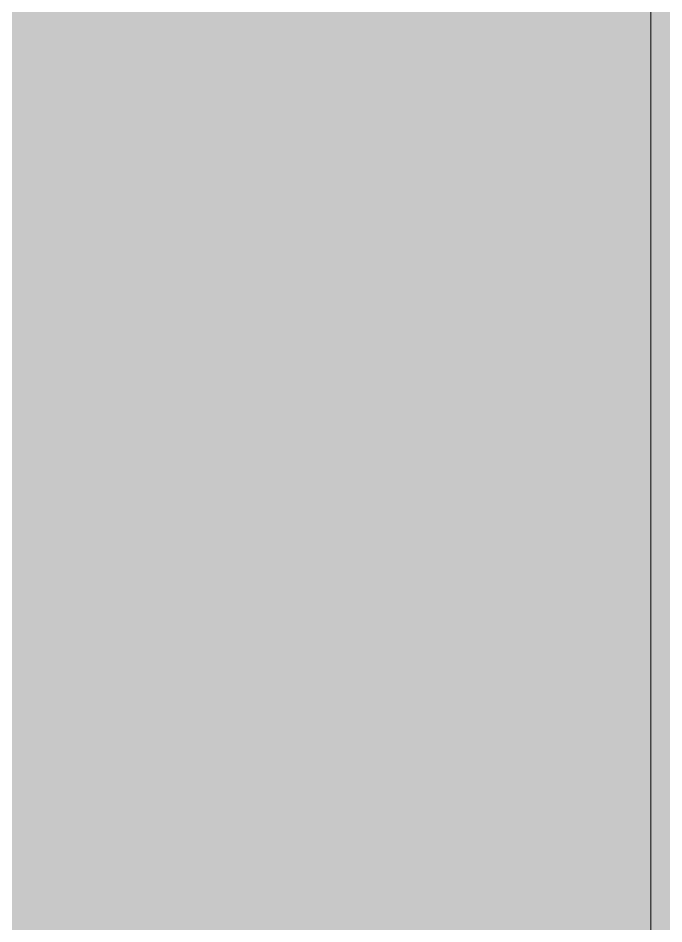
# Model space of a CAD drawing. Header units: millimetres. Extents: x 5121 to 246734, y -48180 to 129206.
# Drawn here: x 93802 to 94548, y 19148 to 20194 of the extents above; entities that cross this region are included whole.
import ezdxf

# ---------------------------------------------------------------- set-up
doc = ezdxf.new("R2010")
doc.units = ezdxf.units.MM
for name, color, linetype, lineweight in [('A-FLOR-PATT', 8, 'Continuous', 9), ('G-IMPT', 8, 'Continuous', 9), ('M-EQPM', 50, 'Continuous', 9)]:
    doc.layers.add(name, color=color, linetype=linetype, lineweight=lineweight)

# ---------------------------------------------------------------- blocks, each defined once
blk = doc.blocks.new('TKTC_NAP THAM BE XLNT_260130 - TKTC_XREF_260130_NAP THAM BE XLNT_dwg-3399784-TKCS_MB TỔNG THỂ TẦNG 1')
at = {"layer": 'G-IMPT', "flags": 128}
blk.add_lwpolyline([(90078.1, 19937.9), (91777.7, 19937.9), (91777.7, 14387.9), (90078.1, 14387.9)], close=True, dxfattribs=at)
blk = doc.blocks.new('TKTC_NAP THAM BE XLNT_260130 - NẮP THĂM BỂ XLNT-2335565-TKCS_MB TỔNG THỂ TẦNG 1')
blk.add_blockref('TKTC_NAP THAM BE XLNT_260130 - TKTC_XREF_260130_NAP THAM BE XLNT_dwg-3399784-TKCS_MB TỔNG THỂ TẦNG 1', (-83427.6, -14087.9))

msp = doc.modelspace()

# ---------------------------------------------------------------- hatches: boundary and pattern name
at = {"layer": 'A-FLOR-PATT'}
h = msp.add_hatch(dxfattribs=at)
h.set_pattern_fill('FP_15', color=256, style=0, pattern_type=2)
h.set_pattern_definition([(50, (0, 0), (677.7247, -59.293), [70.866, -779.526]), (355, (0, 0), (-131.1036, 710.731), [56.693, -623.621]), (100.451, (56.5, -4.94), (546.6267, 651.434), [60.227, -662.495]), (46.184, (0, 189), (1008.414, -156.3987), [106.299, -1169.289]), (96.636, (84, 175.9), (883.1375, 920.431), [90.34, -993.743]), (351.184, (0, 189), (883.146, 920.423), [85.039, -935.431]), (21, (94.5, 141.73), (564.0056, -380.4262), [70.866, -779.526]), (326, (94.5, 141.7), (229.9034, 685.1796), [56.693, -623.621]), (71.451, (141.5, 110), (793.912, 304.7473), [60.227, -662.495]), (37.5, (0, 0), (11.4894, 314.54497), [10.394, -605.668, 10.394, -622.676, -625.983]), (37.5, (0, 0), (11.4894, 314.54497), [-1249.131, 10.394, -615.589]), (7.5, (0, 0), (248.5691, 372.672), [10.394, -350.55, 10.394, -591.495, -238.582]), (7.5, (0, 0), (248.5691, 372.672), [-962.833, 10.394, -228.189]), (327.5, (-210.7, 0), (504.39837, -21.31163), [10.394, -225.826, 10.394, -726.613, -977.951]), (327.5, (-210.7, 0), (504.39837, -21.31163), [-973.226, 10.394, -967.557]), (317.5, (-305.2, 0), (551.0412, 94.5872), [10.394, -296.692, 10.394, -479.054, -694.487]), (317.5, (-305.2, 0), (551.0412, 94.5872), [-796.534, 10.394, -684.093])])
h.paths.add_polyline_path([(58172.6, 13236.9), (71452.6, 13236.9), (71452.6, 14388.2), (79661.7, 14388.2), (79661.7, 15113.2), (79706.7, 15113.2), (79706.7, 14388.2), (81116.7, 14388.2), (81116.7, 15113.2), (81161.7, 15113.2), (81161.7, 14388.2), (89452.6, 14388.2), (89452.6, 13236.9), (115083.5, 13236.9), (115083.5, 13256.9), (116102.6, 13256.9), (116102.6, 17226.9), (116092.6, 17226.9), (116092.6, 20878.2), (83667.6, 20878.2), (83667.6, 20888.2), (81452.6, 20888.2), (81452.6, 20878.2), (44812.6, 20878.2), (44812.6, 17226.9), (44802.6, 17226.9), (44802.6, 13246.9), (44912.6, 13246.9), (44912.6, 13236.9), (58122.6, 13236.9)])
h.paths.add_polyline_path([(93977.4, 15435.6), (93971.5, 15446), (93977.4, 15456.3), (93989.4, 15456.3), (93995.4, 15446), (93989.4, 15435.6)])
h.paths.add_polyline_path([(99039.4, 15435.6), (99027.4, 15435.6), (99021.4, 15446), (99027.4, 15456.3), (99039.4, 15456.3), (99045.3, 15446), (99041.9, 15440)])
h.paths.add_polyline_path([(100288.2, 15435.6), (100276.2, 15435.6), (100270.3, 15446), (100276.2, 15456.3), (100288.2, 15456.3), (100294.2, 15446), (100290.7, 15440)])
h.paths.add_polyline_path([(95827.4, 15435.9), (95821.5, 15446.3), (95827.4, 15456.6), (95839.4, 15456.6), (95845.4, 15446.3), (95839.4, 15435.9)])
h.paths.add_polyline_path([(99028.1, 16016.9), (99021.4, 16027.3), (99028.1, 16037.7), (99043.5, 16034.1), (99046, 16027.3), (99040, 16016.9)])
h.paths.add_polyline_path([(93990, 16016.9), (93977.4, 16017), (93971.5, 16027.3), (93978.1, 16037.7), (93993.5, 16034.1), (93996, 16027.3), (93990.1, 16017)])
h.paths.add_polyline_path([(100288.8, 16016.9), (100276.2, 16017), (100270.3, 16027.3), (100276.9, 16037.7), (100292.3, 16034.1), (100294.8, 16027.3), (100288.9, 16017)])
h.paths.add_polyline_path([(95828.1, 16017.2), (95821.5, 16027.6), (95828.1, 16037.9), (95843.5, 16034.4), (95846, 16027.6), (95840, 16017.2)])
h.paths.add_polyline_path([(99482.5, 18936.9), (99470.6, 18936.9), (99464.6, 18947.3), (99470.6, 18957.6), (99482.5, 18957.6), (99488.5, 18947.3), (99485.1, 18941.3)])
h.paths.add_polyline_path([(99471.2, 19518.2), (99464.6, 19528.6), (99471.3, 19538.9), (99486.7, 19535.4), (99489.2, 19528.6), (99483.2, 19518.2), (99482.5, 19518.2)])
h.paths.add_polyline_path([(93289.8, 19934), (93277.8, 19934), (93271.8, 19944.4), (93277.8, 19954.7), (93289.8, 19954.7), (93295.7, 19944.4), (93292.3, 19938.4)])
h.paths.add_polyline_path([(92027.8, 19935.2), (92021.8, 19945.5), (92027.8, 19955.9), (92039.8, 19955.9), (92045.7, 19945.5), (92039.8, 19935.2)])
h.paths.add_polyline_path([(88426.8, 19935.6), (88421.8, 19949.5), (88426.8, 19956.3), (88438.8, 19956.3), (88444.7, 19946), (88438.8, 19935.6)])
h.paths.add_polyline_path([(97240.2, 19936.8), (97228.3, 19936.8), (97222.3, 19947.1), (97228.3, 19957.5), (97240.2, 19957.5), (97246.2, 19947.1), (97242.7, 19941.2)])
h.paths.add_polyline_path([(93290.4, 20515.3), (93277.8, 20515.3), (93271.8, 20525.7), (93278.5, 20536), (93293.9, 20532.5), (93296.4, 20525.6), (93290.4, 20515.3)])
h.paths.add_polyline_path([(92040.4, 20516.5), (92027.8, 20516.5), (92021.8, 20526.8), (92028.5, 20537.2), (92043.9, 20533.7), (92046.4, 20526.8), (92040.4, 20516.5)])
h.paths.add_polyline_path([(88438.1, 20516.9), (88426.1, 20517), (88420.2, 20527.3), (88426.2, 20537.6), (88438.8, 20537.6), (88444.1, 20524.9), (88438.8, 20517), (88438.1, 20517)])
h.paths.add_polyline_path([(97240.8, 20518.1), (97228.3, 20518.1), (97222.3, 20528.5), (97228.9, 20538.8), (97244.3, 20535.3), (97246.8, 20528.4), (97240.9, 20518.1)])

# ---------------------------------------------------------------- block references
at = {"layer": 'M-EQPM'}
msp.add_blockref('TKTC_NAP THAM BE XLNT_260130 - NẮP THĂM BỂ XLNT-2335565-TKCS_MB TỔNG THỂ TẦNG 1', (86182.6, 14936.6), dxfattribs=at)

doc.saveas('drawing.dxf')
